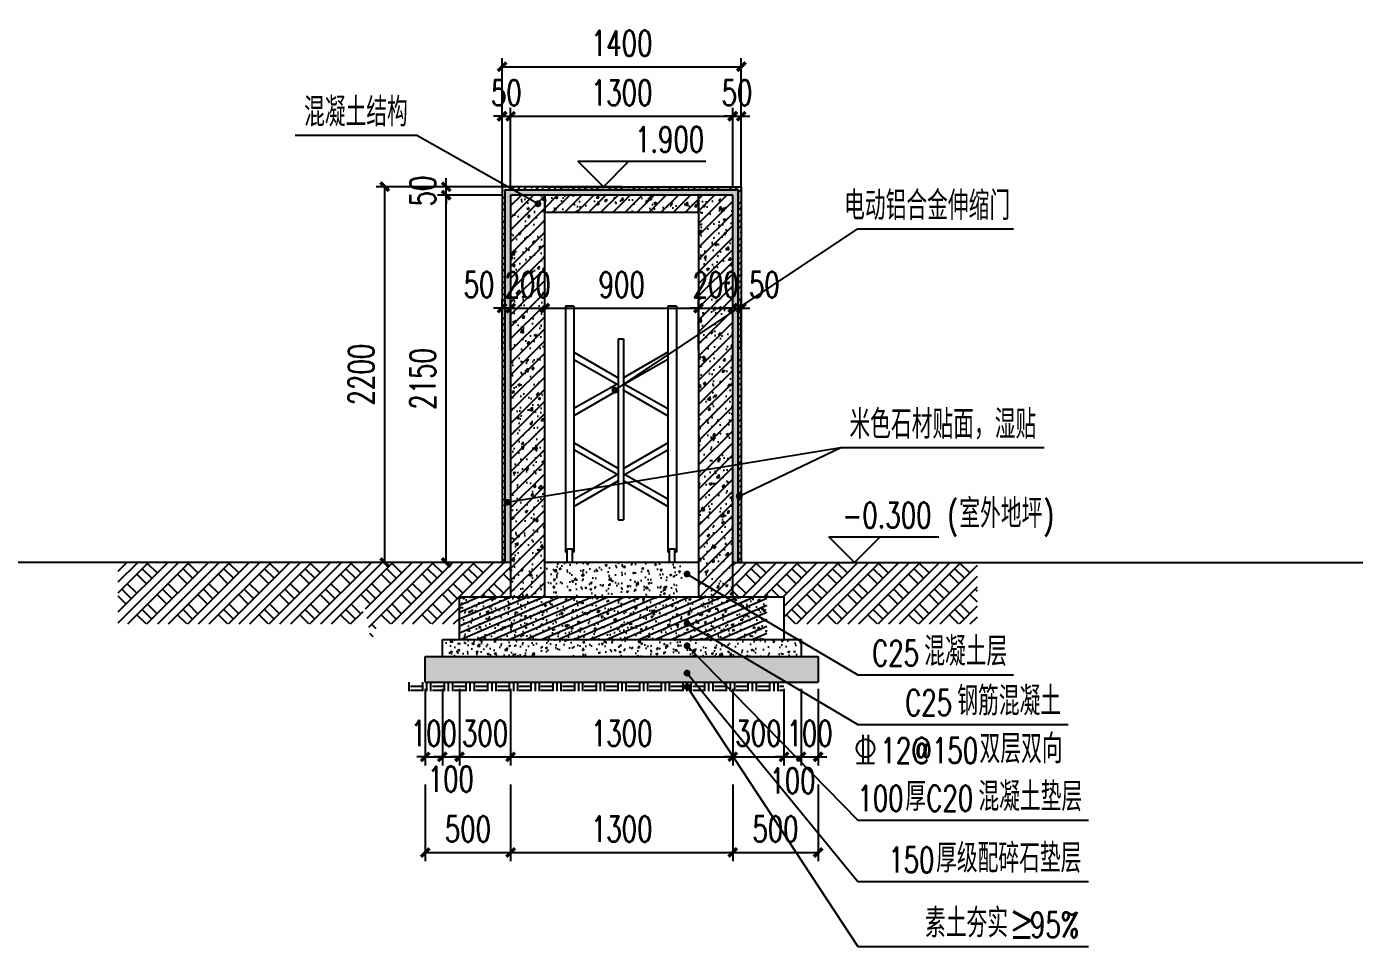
# Model space of a CAD drawing. Extents: x -4210259 to 293730, y -7499 to 868879.
# Drawn here: x -2185393 to -2177620, y 488020 to 493405 of the extents above; entities that cross this region are included whole.
import ezdxf

# ---------------------------------------------------------------- set-up
doc = ezdxf.new("R2010")
doc.units = 0
doc.header["$LTSCALE"] = 1000
doc.header["$MEASUREMENT"] = 0
doc.layers.get('Defpoints').update_dxf_attribs({"color": 210})
for name, color, linetype in [('00-Face', 4, 'Continuous'), ('00-Hatch', 8, 'Continuous'), ('00-ttr..Hatch', 8, 'Continuous'), ('A-AXIS-DP', 126, 'Continuous'), ('A-AXIS-ELEV', 4, 'Continuous'), ('A-AXIS-SYMB', 3, 'Continuous'), ('A-CURTAIN', 134, 'Continuous'), ('A-HATCH-2', 251, 'Continuous'), ('A-SFCE', 30, 'Continuous'), ('AS-COLN', 6, 'Continuous'), ('AS-WALL', 40, 'Continuous'), ('LAYER1', 9, 'Continuous'), ('PUB_HATCH', 8, 'Continuous'), ('PUB_TEXT', 7, 'Continuous')]:
    doc.layers.add(name, color=color, linetype=linetype)
doc.layers.add('A-WALL-HATCH', color=8, linetype='Continuous', lineweight=13)
doc.styles.add('_TCH_DIM', font='SIMPLEX', dxfattribs={"bigfont": 'GBCBIG'})
doc.styles.add('_TCH_DIM_T3', font='SIMPLEX', dxfattribs={"width": 0.705882, "bigfont": 'GBCBIG'})
doc.dimstyles.new('_TCH_ARCH&&50', dxfattribs={"dimtxt": 148.75, "dimasz": 50, "dimexe": 50, "dimexo": 50, "dimgap": 63.125, "dimtad": 1, "dimdec": 0, "dimzin": 0, "dimdsep": 46, "dimtxsty": '_TCH_DIM_T3', "dimblk": 'ARCHTICK', "dimcen": 0.09, "dimclrt": 7, "dimazin": 2, "dimtfac": 1, "dimtdec": 0, "dimtix": 1, "dimtmove": 2, "dimatfit": 3, "dimfxl": 0, "dimtolj": 1, "dimtzin": 0, "dimarcsym": 0})
pattern_1 = [(45, (0, 0), (-35.3553391, 35.3553391), []), (50, (0, 0), (143.4520365, -12.550427), [15, -165]), (355, (0, 0), (-27.750267, 150.438427), [12, -132]), (100.4514, (11.95, -1.05), (115.701876, 137.887908), [12.748038, -140.228422]), (46.1842, (0, 40), (213.44821, -33.103803), [22.5, -247.5]), (96.6356, (17.79, 37.24), (186.932541, 194.823574), [19.122058, -210.3426]), (351.1842, (0, 40), (186.93239, 194.82372), [18, -198]), (21, (20, 30), (119.3814104, -80.523778), [15, -165]), (326, (20, 30), (48.663066, 145.030009), [12, -132]), (71.4514, (29.95, 23.29), (168.044526, 64.506099), [12.748038, -140.228422]), (37.5, (0, 0), (2.4319711, 66.5787708), [0, -130.4, 0, -134, 0, -132.5]), (7.5, (0, 0), (52.6139075, 78.8823424), [0, -76.4, 0, -127.4, 0, -50.5]), (327.5, (-44.6, 0), (106.7644872, -4.5109743), [0, -50, 0, -156, 0, -207]), (317.5, (-64.6, 0), (116.637234, 20.0209965), [0, -65, 0, -103.6, 0, -147])]

# ---------------------------------------------------------------- blocks, each defined once
blk = doc.blocks.new('A$C7D712954')
at = {"layer": 'LAYER1', "color": 250}
for p, q in [((-25, 1500), (-25, 60)), ((-25, 1500), (-25, 60)), ((25, 1500), (-25, 1500)), ((25, 1500), (-25, 1500)), ((25, 1500), (-25, 1500)), ((25, 1500), (25, 60)), ((25, 1500), (25, 60)), ((575, 1500), (575, 60)), ((625, 1500), (575, 1500)), ((625, 1500), (625, 60)), ((285, 1310), (315, 1310)), ((285, 1310), (285, 250)), ((315, 1310), (315, 250)), ((25, 1231.2), (285, 1081.2)), ((25, 1188.8), (278.8, 1045)), ((575, 1231.2), (315, 1081.2)), ((575, 1188.8), (321.2, 1045)), ((278.8, 1045), (25, 901.2)), ((321.2, 1045), (575, 901.2)), ((285, 1008.8), (25, 858.8)), ((315, 1008.8), (575, 858.8)), ((285, 551.2), (25, 701.2)), ((315, 551.2), (575, 701.2)), ((278.8, 515), (25, 658.8)), ((321.2, 515), (575, 658.8)), ((25, 371.2), (278.8, 515)), ((25, 328.8), (285, 478.8)), ((575, 328.8), (315, 478.8)), ((575, 371.2), (321.2, 515)), ((285, 250), (315, 250)), ((-15, 60), (-25, 60)), ((25, 60), (15, 60)), ((585, 60), (575, 60)), ((625, 60), (615, 60))]:
    blk.add_line(p, q, dxfattribs=at)
for points in [[(-15, 80), (15, 80), (15, 0), (-15, 0)], [(585, 80), (615, 80), (615, 0), (585, 0)]]:
    blk.add_lwpolyline(points, close=True, dxfattribs=at)
blk = doc.blocks.new('_ArchTick')
at = {"color": 0, "linetype": 'ByBlock', "const_width": 0.4}
blk.add_lwpolyline([(-0.5, -0.5), (0.5, 0.5)], dxfattribs=at)
blk = doc.blocks.new('*D101')
at = {"layer": 'A-AXIS-DP', "color": 0, "lineweight": -2}
for p, q in [((-2182609.6, 492748.8), (-2182609.6, 493220)), ((-2181209.3, 492748.8), (-2181209.3, 493220)), ((-2182609.6, 493170), (-2181209.3, 493170))]:
    blk.add_line(p, q, dxfattribs=at)
at = {"layer": 'Defpoints', "color": 0}
for p in [(-2181209.3, 493170), (-2182609.6, 492698.8), (-2181209.3, 492698.8)]:
    blk.add_point(p, dxfattribs=at)
at = {"layer": 'A-AXIS-DP', "color": 0, "lineweight": -2, "xscale": 50, "yscale": 50, "zscale": 50, "rotation": 180}
blk.add_blockref('_ArchTick', (-2182609.6, 493170), dxfattribs=at)
at = {"layer": 'A-AXIS-DP', "color": 0, "lineweight": -2, "xscale": 50, "yscale": 50, "zscale": 50}
blk.add_blockref('_ArchTick', (-2181209.3, 493170), dxfattribs=at)
at = {"layer": 'A-AXIS-DP', "color": 7, "insert": (-2181909.4, 493307.5), "char_height": 148.75, "attachment_point": 5, "style": '_TCH_DIM_T3'}
blk.add_mtext('\\A1;1400', dxfattribs=at)
blk = doc.blocks.new('*D102')
at = {"layer": 'A-AXIS-DP', "color": 0, "lineweight": -2}
for p, q in [((-2182969.6, 492467.5), (-2183346.7, 492467.5)), ((-2183296.7, 490267.5), (-2183296.7, 492467.5)), ((-2182969.6, 490267.5), (-2183346.7, 490267.5))]:
    blk.add_line(p, q, dxfattribs=at)
at = {"layer": 'Defpoints', "color": 0}
for p in [(-2183296.7, 492467.5), (-2182919.6, 492467.5), (-2182919.6, 490267.5)]:
    blk.add_point(p, dxfattribs=at)
at = {"layer": 'A-AXIS-DP', "color": 0, "lineweight": -2, "xscale": 50, "yscale": 50, "zscale": 50}
for p, rotation in [((-2183296.7, 492467.5), 90), ((-2183296.7, 490267.5), 270)]:
    blk.add_blockref('_ArchTick', p, dxfattribs=dict(at, rotation=rotation))
at = {"layer": 'A-AXIS-DP', "color": 7, "insert": (-2183434.2, 491367.5), "char_height": 148.75, "attachment_point": 5, "rotation": 90, "style": '_TCH_DIM_T3'}
blk.add_mtext('\\A1;2200', dxfattribs=at)
blk = doc.blocks.new('*D103')
at = {"layer": 'A-AXIS-DP', "color": 0, "lineweight": -2}
for p, q in [((-2183059.3, 488967.5), (-2183059.3, 488520)), ((-2182559.6, 488967.5), (-2182559.6, 488520)), ((-2183059.3, 488570), (-2182559.6, 488570))]:
    blk.add_line(p, q, dxfattribs=at)
at = {"layer": 'Defpoints', "color": 0}
for p in [(-2183059.3, 489017.5), (-2182559.6, 489017.5), (-2182559.6, 488570)]:
    blk.add_point(p, dxfattribs=at)
at = {"layer": 'A-AXIS-DP', "color": 0, "lineweight": -2, "xscale": 50, "yscale": 50, "zscale": 50, "rotation": 180}
blk.add_blockref('_ArchTick', (-2183059.3, 488570), dxfattribs=at)
at = {"layer": 'A-AXIS-DP', "color": 0, "lineweight": -2, "xscale": 50, "yscale": 50, "zscale": 50}
blk.add_blockref('_ArchTick', (-2182559.6, 488570), dxfattribs=at)
at = {"layer": 'A-AXIS-DP', "color": 7, "insert": (-2182809.4, 488707.5), "char_height": 148.75, "attachment_point": 5, "style": '_TCH_DIM_T3'}
blk.add_mtext('\\A1;500', dxfattribs=at)
blk = doc.blocks.new('*D104')
at = {"layer": 'A-AXIS-DP', "color": 0, "lineweight": -2}
for p, q in [((-2182559.6, 488967.5), (-2182559.6, 488520)), ((-2181259.3, 488967.5), (-2181259.3, 488520)), ((-2182559.6, 488570), (-2181259.3, 488570))]:
    blk.add_line(p, q, dxfattribs=at)
at = {"layer": 'Defpoints', "color": 0}
for p in [(-2182559.6, 489017.5), (-2181259.3, 489017.5), (-2181259.3, 488570)]:
    blk.add_point(p, dxfattribs=at)
at = {"layer": 'A-AXIS-DP', "color": 0, "lineweight": -2, "xscale": 50, "yscale": 50, "zscale": 50, "rotation": 180}
blk.add_blockref('_ArchTick', (-2182559.6, 488570), dxfattribs=at)
at = {"layer": 'A-AXIS-DP', "color": 0, "lineweight": -2, "xscale": 50, "yscale": 50, "zscale": 50}
blk.add_blockref('_ArchTick', (-2181259.3, 488570), dxfattribs=at)
at = {"layer": 'A-AXIS-DP', "color": 7, "insert": (-2181909.4, 488707.5), "char_height": 148.75, "attachment_point": 5, "style": '_TCH_DIM_T3'}
blk.add_mtext('\\A1;1300', dxfattribs=at)
blk = doc.blocks.new('*D105')
at = {"layer": 'A-AXIS-DP', "color": 0, "lineweight": -2}
for p, q in [((-2181259.3, 488967.5), (-2181259.3, 488520)), ((-2180759.3, 488967.5), (-2180759.3, 488520)), ((-2181259.3, 488570), (-2180759.3, 488570))]:
    blk.add_line(p, q, dxfattribs=at)
at = {"layer": 'Defpoints', "color": 0}
for p in [(-2181259.3, 489017.5), (-2180759.3, 489017.5), (-2180759.3, 488570)]:
    blk.add_point(p, dxfattribs=at)
at = {"layer": 'A-AXIS-DP', "color": 0, "lineweight": -2, "xscale": 50, "yscale": 50, "zscale": 50, "rotation": 180}
blk.add_blockref('_ArchTick', (-2181259.3, 488570), dxfattribs=at)
at = {"layer": 'A-AXIS-DP', "color": 0, "lineweight": -2, "xscale": 50, "yscale": 50, "zscale": 50}
blk.add_blockref('_ArchTick', (-2180759.3, 488570), dxfattribs=at)
at = {"layer": 'A-AXIS-DP', "color": 7, "insert": (-2181009.3, 488707.5), "char_height": 148.75, "attachment_point": 5, "style": '_TCH_DIM_T3'}
blk.add_mtext('\\A1;500', dxfattribs=at)
blk = doc.blocks.new('*D106')
at = {"layer": 'A-AXIS-DP', "color": 0, "lineweight": -2}
for p, q in [((-2183059.3, 489527.5), (-2183059.3, 489080)), ((-2182959.3, 489527.5), (-2182959.3, 489080)), ((-2183059.3, 489130), (-2183109.3, 489130)), ((-2183059.3, 489130), (-2182959.3, 489130)), ((-2182959.3, 489130), (-2182909.3, 489130))]:
    blk.add_line(p, q, dxfattribs=at)
at = {"layer": 'Defpoints', "color": 0}
for p in [(-2183059.3, 489577.5), (-2182959.3, 489577.5), (-2182959.3, 489130)]:
    blk.add_point(p, dxfattribs=at)
at = {"layer": 'A-AXIS-DP', "color": 0, "lineweight": -2, "xscale": 50, "yscale": 50, "zscale": 50}
blk.add_blockref('_ArchTick', (-2183059.3, 489130), dxfattribs=at)
at = {"layer": 'A-AXIS-DP', "color": 0, "lineweight": -2, "xscale": 50, "yscale": 50, "zscale": 50, "rotation": 180}
blk.add_blockref('_ArchTick', (-2182959.3, 489130), dxfattribs=at)
at = {"layer": 'A-AXIS-DP', "color": 7, "insert": (-2183009.3, 489267.5), "char_height": 148.75, "attachment_point": 5, "style": '_TCH_DIM_T3'}
blk.add_mtext('\\A1;100', dxfattribs=at)
blk = doc.blocks.new('*D107')
at = {"layer": 'A-AXIS-DP', "color": 0, "lineweight": -2}
for p, q in [((-2182959.3, 489527.5), (-2182959.3, 489080)), ((-2182859.3, 489527.5), (-2182859.3, 489080)), ((-2182959.3, 489130), (-2183009.3, 489130)), ((-2182959.3, 489130), (-2182859.3, 489130)), ((-2182859.3, 489130), (-2182809.3, 489130))]:
    blk.add_line(p, q, dxfattribs=at)
at = {"layer": 'Defpoints', "color": 0}
for p in [(-2182959.3, 489577.5), (-2182859.3, 489577.5), (-2182859.3, 489130)]:
    blk.add_point(p, dxfattribs=at)
at = {"layer": 'A-AXIS-DP', "color": 0, "lineweight": -2, "xscale": 50, "yscale": 50, "zscale": 50}
blk.add_blockref('_ArchTick', (-2182959.3, 489130), dxfattribs=at)
at = {"layer": 'A-AXIS-DP', "color": 0, "lineweight": -2, "xscale": 50, "yscale": 50, "zscale": 50, "rotation": 180}
blk.add_blockref('_ArchTick', (-2182859.3, 489130), dxfattribs=at)
at = {"layer": 'A-AXIS-DP', "color": 7, "insert": (-2182909.3, 489000), "char_height": 148.75, "attachment_point": 5, "style": '_TCH_DIM_T3'}
blk.add_mtext('\\A1;100', dxfattribs=at)
blk = doc.blocks.new('*D108')
at = {"layer": 'A-AXIS-DP', "color": 0, "lineweight": -2}
for p, q in [((-2182859.3, 489527.5), (-2182859.3, 489080)), ((-2182559.6, 489527.5), (-2182559.6, 489080)), ((-2182859.3, 489130), (-2182909.3, 489130)), ((-2182859.3, 489130), (-2182559.6, 489130)), ((-2182559.6, 489130), (-2182509.6, 489130))]:
    blk.add_line(p, q, dxfattribs=at)
at = {"layer": 'Defpoints', "color": 0}
for p in [(-2182859.3, 489577.5), (-2182559.6, 489577.5), (-2182559.6, 489130)]:
    blk.add_point(p, dxfattribs=at)
at = {"layer": 'A-AXIS-DP', "color": 0, "lineweight": -2, "xscale": 50, "yscale": 50, "zscale": 50}
blk.add_blockref('_ArchTick', (-2182859.3, 489130), dxfattribs=at)
at = {"layer": 'A-AXIS-DP', "color": 0, "lineweight": -2, "xscale": 50, "yscale": 50, "zscale": 50, "rotation": 180}
blk.add_blockref('_ArchTick', (-2182559.6, 489130), dxfattribs=at)
at = {"layer": 'A-AXIS-DP', "color": 7, "insert": (-2182709.4, 489267.5), "char_height": 148.75, "attachment_point": 5, "style": '_TCH_DIM_T3'}
blk.add_mtext('\\A1;300', dxfattribs=at)
blk = doc.blocks.new('*D109')
at = {"layer": 'A-AXIS-DP', "color": 0, "lineweight": -2}
for p, q in [((-2182559.6, 489527.5), (-2182559.6, 489080)), ((-2181259.3, 489527.5), (-2181259.3, 489080)), ((-2182559.6, 489130), (-2181259.3, 489130))]:
    blk.add_line(p, q, dxfattribs=at)
at = {"layer": 'Defpoints', "color": 0}
for p in [(-2182559.6, 489577.5), (-2181259.3, 489577.5), (-2181259.3, 489130)]:
    blk.add_point(p, dxfattribs=at)
at = {"layer": 'A-AXIS-DP', "color": 0, "lineweight": -2, "xscale": 50, "yscale": 50, "zscale": 50, "rotation": 180}
blk.add_blockref('_ArchTick', (-2182559.6, 489130), dxfattribs=at)
at = {"layer": 'A-AXIS-DP', "color": 0, "lineweight": -2, "xscale": 50, "yscale": 50, "zscale": 50}
blk.add_blockref('_ArchTick', (-2181259.3, 489130), dxfattribs=at)
at = {"layer": 'A-AXIS-DP', "color": 7, "insert": (-2181909.4, 489267.5), "char_height": 148.75, "attachment_point": 5, "style": '_TCH_DIM_T3'}
blk.add_mtext('\\A1;1300', dxfattribs=at)
blk = doc.blocks.new('*D110')
at = {"layer": 'A-AXIS-DP', "color": 0, "lineweight": -2}
for p, q in [((-2181259.3, 489527.5), (-2181259.3, 489080)), ((-2180959.3, 489527.5), (-2180959.3, 489080)), ((-2181259.3, 489130), (-2181309.3, 489130)), ((-2181259.3, 489130), (-2180959.3, 489130)), ((-2180959.3, 489130), (-2180909.3, 489130))]:
    blk.add_line(p, q, dxfattribs=at)
at = {"layer": 'Defpoints', "color": 0}
for p in [(-2181259.3, 489577.5), (-2180959.3, 489577.5), (-2180959.3, 489130)]:
    blk.add_point(p, dxfattribs=at)
at = {"layer": 'A-AXIS-DP', "color": 0, "lineweight": -2, "xscale": 50, "yscale": 50, "zscale": 50}
blk.add_blockref('_ArchTick', (-2181259.3, 489130), dxfattribs=at)
at = {"layer": 'A-AXIS-DP', "color": 0, "lineweight": -2, "xscale": 50, "yscale": 50, "zscale": 50, "rotation": 180}
blk.add_blockref('_ArchTick', (-2180959.3, 489130), dxfattribs=at)
at = {"layer": 'A-AXIS-DP', "color": 7, "insert": (-2181109.3, 489267.5), "char_height": 148.75, "attachment_point": 5, "style": '_TCH_DIM_T3'}
blk.add_mtext('\\A1;300', dxfattribs=at)
blk = doc.blocks.new('*D111')
at = {"layer": 'A-AXIS-DP', "color": 0, "lineweight": -2}
for p, q in [((-2180959.3, 489527.5), (-2180959.3, 489080)), ((-2180859.3, 489527.5), (-2180859.3, 489080)), ((-2180959.3, 489130), (-2181009.3, 489130)), ((-2180959.3, 489130), (-2180859.3, 489130)), ((-2180859.3, 489130), (-2180809.3, 489130))]:
    blk.add_line(p, q, dxfattribs=at)
at = {"layer": 'Defpoints', "color": 0}
for p in [(-2180959.3, 489577.5), (-2180859.3, 489577.5), (-2180859.3, 489130)]:
    blk.add_point(p, dxfattribs=at)
at = {"layer": 'A-AXIS-DP', "color": 0, "lineweight": -2, "xscale": 50, "yscale": 50, "zscale": 50}
blk.add_blockref('_ArchTick', (-2180959.3, 489130), dxfattribs=at)
at = {"layer": 'A-AXIS-DP', "color": 0, "lineweight": -2, "xscale": 50, "yscale": 50, "zscale": 50, "rotation": 180}
blk.add_blockref('_ArchTick', (-2180859.3, 489130), dxfattribs=at)
at = {"layer": 'A-AXIS-DP', "color": 7, "insert": (-2180909.3, 488990), "char_height": 148.75, "attachment_point": 5, "style": '_TCH_DIM_T3'}
blk.add_mtext('\\A1;100', dxfattribs=at)
blk = doc.blocks.new('*D112')
at = {"layer": 'A-AXIS-DP', "color": 0, "lineweight": -2}
for p, q in [((-2180859.3, 489527.5), (-2180859.3, 489080)), ((-2180759.3, 489527.5), (-2180759.3, 489080)), ((-2180859.3, 489130), (-2180909.3, 489130)), ((-2180859.3, 489130), (-2180759.3, 489130)), ((-2180759.3, 489130), (-2180709.3, 489130))]:
    blk.add_line(p, q, dxfattribs=at)
at = {"layer": 'Defpoints', "color": 0}
for p in [(-2180859.3, 489577.5), (-2180759.3, 489577.5), (-2180759.3, 489130)]:
    blk.add_point(p, dxfattribs=at)
at = {"layer": 'A-AXIS-DP', "color": 0, "lineweight": -2, "xscale": 50, "yscale": 50, "zscale": 50}
blk.add_blockref('_ArchTick', (-2180859.3, 489130), dxfattribs=at)
at = {"layer": 'A-AXIS-DP', "color": 0, "lineweight": -2, "xscale": 50, "yscale": 50, "zscale": 50, "rotation": 180}
blk.add_blockref('_ArchTick', (-2180759.3, 489130), dxfattribs=at)
at = {"layer": 'A-AXIS-DP', "color": 7, "insert": (-2180809.3, 489267.5), "char_height": 148.75, "attachment_point": 5, "style": '_TCH_DIM_T3'}
blk.add_mtext('\\A1;100', dxfattribs=at)
blk = doc.blocks.new('*D113')
at = {"layer": 'A-AXIS-DP', "color": 0, "lineweight": -2}
for p, q in [((-2182609.6, 492417.6), (-2182986.7, 492417.6)), ((-2182936.7, 490267.5), (-2182936.7, 492417.6)), ((-2182609.6, 490267.5), (-2182986.7, 490267.5))]:
    blk.add_line(p, q, dxfattribs=at)
at = {"layer": 'Defpoints', "color": 0}
for p in [(-2182936.7, 492417.6), (-2182559.6, 492417.6), (-2182559.6, 490267.5)]:
    blk.add_point(p, dxfattribs=at)
at = {"layer": 'A-AXIS-DP', "color": 0, "lineweight": -2, "xscale": 50, "yscale": 50, "zscale": 50}
for p, rotation in [((-2182936.7, 492417.6), 90), ((-2182936.7, 490267.5), 270)]:
    blk.add_blockref('_ArchTick', p, dxfattribs=dict(at, rotation=rotation))
at = {"layer": 'A-AXIS-DP', "color": 7, "insert": (-2183074.2, 491342.5), "char_height": 148.75, "attachment_point": 5, "rotation": 90, "style": '_TCH_DIM_T3'}
blk.add_mtext('\\A1;2150', dxfattribs=at)
blk = doc.blocks.new('*D114')
at = {"layer": 'A-AXIS-DP', "color": 0, "lineweight": -2}
for p, q in [((-2182609.6, 492467.5), (-2182986.7, 492467.5)), ((-2182936.7, 492467.5), (-2182936.7, 492517.5)), ((-2182936.7, 492417.6), (-2182936.7, 492467.5)), ((-2182609.6, 492417.6), (-2182986.7, 492417.6)), ((-2182936.7, 492417.6), (-2182936.7, 492367.6))]:
    blk.add_line(p, q, dxfattribs=at)
at = {"layer": 'Defpoints', "color": 0}
for p in [(-2182936.7, 492467.5), (-2182559.6, 492467.5), (-2182559.6, 492417.6)]:
    blk.add_point(p, dxfattribs=at)
at = {"layer": 'A-AXIS-DP', "color": 0, "lineweight": -2, "xscale": 50, "yscale": 50, "zscale": 50}
for p, rotation in [((-2182936.7, 492467.5), 270), ((-2182936.7, 492417.6), 90)]:
    blk.add_blockref('_ArchTick', p, dxfattribs=dict(at, rotation=rotation))
at = {"layer": 'A-AXIS-DP', "color": 7, "insert": (-2183074.2, 492442.5), "char_height": 148.75, "attachment_point": 5, "rotation": 90, "style": '_TCH_DIM_T3'}
blk.add_mtext('\\A1;50', dxfattribs=at)
blk = doc.blocks.new('*D126')
at = {"layer": 'A-AXIS-DP', "color": 0, "lineweight": -2}
for p, q in [((-2182609.6, 492467.6), (-2182609.6, 492930)), ((-2182559.6, 492467.6), (-2182559.6, 492930)), ((-2182609.6, 492880), (-2182659.6, 492880)), ((-2182609.6, 492880), (-2182559.6, 492880)), ((-2182559.6, 492880), (-2182509.6, 492880))]:
    blk.add_line(p, q, dxfattribs=at)
at = {"layer": 'Defpoints', "color": 0}
for p in [(-2182559.6, 492880), (-2182609.6, 492417.6), (-2182559.6, 492417.6)]:
    blk.add_point(p, dxfattribs=at)
at = {"layer": 'A-AXIS-DP', "color": 0, "lineweight": -2, "xscale": 50, "yscale": 50, "zscale": 50}
blk.add_blockref('_ArchTick', (-2182609.6, 492880), dxfattribs=at)
at = {"layer": 'A-AXIS-DP', "color": 0, "lineweight": -2, "xscale": 50, "yscale": 50, "zscale": 50, "rotation": 180}
blk.add_blockref('_ArchTick', (-2182559.6, 492880), dxfattribs=at)
at = {"layer": 'A-AXIS-DP', "color": 7, "insert": (-2182584.6, 493017.5), "char_height": 148.75, "attachment_point": 5, "style": '_TCH_DIM_T3'}
blk.add_mtext('\\A1;50', dxfattribs=at)
blk = doc.blocks.new('*D127')
at = {"layer": 'A-AXIS-DP', "color": 0, "lineweight": -2}
for p, q in [((-2182559.6, 492467.6), (-2182559.6, 492930)), ((-2181259.3, 492467.6), (-2181259.3, 492930)), ((-2182559.6, 492880), (-2181259.3, 492880))]:
    blk.add_line(p, q, dxfattribs=at)
at = {"layer": 'Defpoints', "color": 0}
for p in [(-2181259.3, 492880), (-2182559.6, 492417.6), (-2181259.3, 492417.6)]:
    blk.add_point(p, dxfattribs=at)
at = {"layer": 'A-AXIS-DP', "color": 0, "lineweight": -2, "xscale": 50, "yscale": 50, "zscale": 50, "rotation": 180}
blk.add_blockref('_ArchTick', (-2182559.6, 492880), dxfattribs=at)
at = {"layer": 'A-AXIS-DP', "color": 0, "lineweight": -2, "xscale": 50, "yscale": 50, "zscale": 50}
blk.add_blockref('_ArchTick', (-2181259.3, 492880), dxfattribs=at)
at = {"layer": 'A-AXIS-DP', "color": 7, "insert": (-2181909.4, 493017.5), "char_height": 148.75, "attachment_point": 5, "style": '_TCH_DIM_T3'}
blk.add_mtext('\\A1;1300', dxfattribs=at)
blk = doc.blocks.new('*D128')
at = {"layer": 'A-AXIS-DP', "color": 0, "lineweight": -2}
for p, q in [((-2181259.3, 492467.6), (-2181259.3, 492930)), ((-2181209.3, 492467.6), (-2181209.3, 492930)), ((-2181259.3, 492880), (-2181309.3, 492880)), ((-2181259.3, 492880), (-2181209.3, 492880)), ((-2181209.3, 492880), (-2181159.3, 492880))]:
    blk.add_line(p, q, dxfattribs=at)
at = {"layer": 'Defpoints', "color": 0}
for p in [(-2181209.3, 492880), (-2181259.3, 492417.6), (-2181209.3, 492417.6)]:
    blk.add_point(p, dxfattribs=at)
at = {"layer": 'A-AXIS-DP', "color": 0, "lineweight": -2, "xscale": 50, "yscale": 50, "zscale": 50}
blk.add_blockref('_ArchTick', (-2181259.3, 492880), dxfattribs=at)
at = {"layer": 'A-AXIS-DP', "color": 0, "lineweight": -2, "xscale": 50, "yscale": 50, "zscale": 50, "rotation": 180}
blk.add_blockref('_ArchTick', (-2181209.3, 492880), dxfattribs=at)
at = {"layer": 'A-AXIS-DP', "color": 7, "insert": (-2181234.3, 493017.5), "char_height": 148.75, "attachment_point": 5, "style": '_TCH_DIM_T3'}
blk.add_mtext('\\A1;50', dxfattribs=at)
blk = doc.blocks.new('*D129')
at = {"layer": 'A-AXIS-DP', "color": 0, "lineweight": -2}
for p, q in [((-2182609.6, 491756.6), (-2182659.6, 491756.6)), ((-2182609.6, 491510), (-2182609.6, 491806.6)), ((-2182609.6, 491756.6), (-2182559.6, 491756.6)), ((-2182559.6, 491510), (-2182559.6, 491806.6)), ((-2182559.6, 491756.6), (-2182509.6, 491756.6))]:
    blk.add_line(p, q, dxfattribs=at)
at = {"layer": 'Defpoints', "color": 0}
for p in [(-2182559.6, 491756.6), (-2182609.6, 491460), (-2182559.6, 491460)]:
    blk.add_point(p, dxfattribs=at)
at = {"layer": 'A-AXIS-DP', "color": 0, "lineweight": -2, "xscale": 50, "yscale": 50, "zscale": 50}
blk.add_blockref('_ArchTick', (-2182609.6, 491756.6), dxfattribs=at)
at = {"layer": 'A-AXIS-DP', "color": 0, "lineweight": -2, "xscale": 50, "yscale": 50, "zscale": 50, "rotation": 180}
blk.add_blockref('_ArchTick', (-2182559.6, 491756.6), dxfattribs=at)
at = {"layer": 'A-AXIS-DP', "color": 7, "insert": (-2182744.6, 491894.1), "char_height": 148.75, "attachment_point": 5, "style": '_TCH_DIM_T3'}
blk.add_mtext('\\A1;50', dxfattribs=at)
blk = doc.blocks.new('*D130')
at = {"layer": 'A-AXIS-DP', "color": 0, "lineweight": -2}
for p, q in [((-2182559.6, 491756.6), (-2182609.6, 491756.6)), ((-2182559.6, 491510), (-2182559.6, 491806.6)), ((-2182559.6, 491756.6), (-2182359.6, 491756.6)), ((-2182359.6, 491510), (-2182359.6, 491806.6)), ((-2182359.6, 491756.6), (-2182309.6, 491756.6))]:
    blk.add_line(p, q, dxfattribs=at)
at = {"layer": 'Defpoints', "color": 0}
for p in [(-2182359.6, 491756.6), (-2182559.6, 491460), (-2182359.6, 491460)]:
    blk.add_point(p, dxfattribs=at)
at = {"layer": 'A-AXIS-DP', "color": 0, "lineweight": -2, "xscale": 50, "yscale": 50, "zscale": 50}
blk.add_blockref('_ArchTick', (-2182559.6, 491756.6), dxfattribs=at)
at = {"layer": 'A-AXIS-DP', "color": 0, "lineweight": -2, "xscale": 50, "yscale": 50, "zscale": 50, "rotation": 180}
blk.add_blockref('_ArchTick', (-2182359.6, 491756.6), dxfattribs=at)
at = {"layer": 'A-AXIS-DP', "color": 7, "insert": (-2182459.6, 491894.1), "char_height": 148.75, "attachment_point": 5, "style": '_TCH_DIM_T3'}
blk.add_mtext('\\A1;200', dxfattribs=at)
blk = doc.blocks.new('*D131')
at = {"layer": 'A-AXIS-DP', "color": 0, "lineweight": -2}
for p, q in [((-2182359.6, 491510), (-2182359.6, 491806.6)), ((-2182359.6, 491756.6), (-2181459.3, 491756.6)), ((-2181459.3, 491510), (-2181459.3, 491806.6))]:
    blk.add_line(p, q, dxfattribs=at)
at = {"layer": 'Defpoints', "color": 0}
for p in [(-2181459.3, 491756.6), (-2182359.6, 491460), (-2181459.3, 491460)]:
    blk.add_point(p, dxfattribs=at)
at = {"layer": 'A-AXIS-DP', "color": 0, "lineweight": -2, "xscale": 50, "yscale": 50, "zscale": 50, "rotation": 180}
blk.add_blockref('_ArchTick', (-2182359.6, 491756.6), dxfattribs=at)
at = {"layer": 'A-AXIS-DP', "color": 0, "lineweight": -2, "xscale": 50, "yscale": 50, "zscale": 50}
blk.add_blockref('_ArchTick', (-2181459.3, 491756.6), dxfattribs=at)
at = {"layer": 'A-AXIS-DP', "color": 7, "insert": (-2181909.4, 491894.1), "char_height": 148.75, "attachment_point": 5, "style": '_TCH_DIM_T3'}
blk.add_mtext('\\A1;900', dxfattribs=at)
blk = doc.blocks.new('*D132')
at = {"layer": 'A-AXIS-DP', "color": 0, "lineweight": -2}
for p, q in [((-2181459.3, 491756.6), (-2181509.3, 491756.6)), ((-2181459.3, 491510), (-2181459.3, 491806.6)), ((-2181459.3, 491756.6), (-2181259.3, 491756.6)), ((-2181259.3, 491510), (-2181259.3, 491806.6)), ((-2181259.3, 491756.6), (-2181209.3, 491756.6))]:
    blk.add_line(p, q, dxfattribs=at)
at = {"layer": 'Defpoints', "color": 0}
for p in [(-2181259.3, 491756.6), (-2181459.3, 491460), (-2181259.3, 491460)]:
    blk.add_point(p, dxfattribs=at)
at = {"layer": 'A-AXIS-DP', "color": 0, "lineweight": -2, "xscale": 50, "yscale": 50, "zscale": 50}
blk.add_blockref('_ArchTick', (-2181459.3, 491756.6), dxfattribs=at)
at = {"layer": 'A-AXIS-DP', "color": 0, "lineweight": -2, "xscale": 50, "yscale": 50, "zscale": 50, "rotation": 180}
blk.add_blockref('_ArchTick', (-2181259.3, 491756.6), dxfattribs=at)
at = {"layer": 'A-AXIS-DP', "color": 7, "insert": (-2181359.3, 491894.1), "char_height": 148.75, "attachment_point": 5, "style": '_TCH_DIM_T3'}
blk.add_mtext('\\A1;200', dxfattribs=at)
blk = doc.blocks.new('*D133')
at = {"layer": 'A-AXIS-DP', "color": 0, "lineweight": -2}
for p, q in [((-2181259.3, 491756.6), (-2181309.3, 491756.6)), ((-2181259.3, 491510), (-2181259.3, 491806.6)), ((-2181259.3, 491756.6), (-2181209.3, 491756.6)), ((-2181209.3, 491510), (-2181209.3, 491806.6)), ((-2181209.3, 491756.6), (-2181159.3, 491756.6))]:
    blk.add_line(p, q, dxfattribs=at)
at = {"layer": 'Defpoints', "color": 0}
for p in [(-2181209.3, 491756.6), (-2181259.3, 491460), (-2181209.3, 491460)]:
    blk.add_point(p, dxfattribs=at)
at = {"layer": 'A-AXIS-DP', "color": 0, "lineweight": -2, "xscale": 50, "yscale": 50, "zscale": 50}
blk.add_blockref('_ArchTick', (-2181259.3, 491756.6), dxfattribs=at)
at = {"layer": 'A-AXIS-DP', "color": 0, "lineweight": -2, "xscale": 50, "yscale": 50, "zscale": 50, "rotation": 180}
blk.add_blockref('_ArchTick', (-2181209.3, 491756.6), dxfattribs=at)
at = {"layer": 'A-AXIS-DP', "color": 7, "insert": (-2181074.3, 491894.1), "char_height": 148.75, "attachment_point": 5, "style": '_TCH_DIM_T3'}
blk.add_mtext('\\A1;50', dxfattribs=at)

msp = doc.modelspace()

# ---------------------------------------------------------------- hatches: boundary and pattern name
h = msp.add_hatch()
h.set_pattern_fill('混凝土', color=8, scale=15, angle=-21.69758, style=0, double=1)
h.set_pattern_definition([(50, (-2181985.07, 490136.435), (107.589, -9.413), [11.25, -123.75]), (355, (-2181985.07, 490136.44), (-20.813, 112.83), [9, -99]), (100.451, (-2181976.1, 490135.65), (86.776, 103.416), [9.56, -105.171]), (46.184, (-2181985.07, 490166.44), (160.086, -24.828), [16.875, -185.625]), (96.636, (-2181971.73, 490164.37), (140.2, 146.12), [14.34, -157.757]), (351.184, (-2181985.07, 490166.44), (140.2, 146.12), [13.5, -148.5]), (21, (-2181970.07, 490158.935), (89.536, -60.393), [11.25, -123.75]), (326, (-2181970.07, 490158.94), (36.497, 108.773), [9, -99]), (71.45, (-2181962.61, 490153.9), (126.033, 48.38), [9.56, -105.171]), (37.5, (-2181985.067, 490136.435), (1.824, 49.934), [0, -97.8, 0, -100.5, 0, -99.375]), (7.5, (-2181985.067, 490136.435), (39.4604, 59.162), [0, -57.3, 0, -95.55, 0, -37.875]), (327.5, (-2182018.517, 490136.435), (80.0734, -3.3832), [0, -37.5, 0, -117, 0, -155.25]), (317.5, (-2182033.52, 490136.435), (87.478, 15.016), [0, -48.75, 0, -77.7, 0, -110.25])])
h.paths.add_polyline_path([(-2181559.3, 490267.5), (-2182359.6, 490267.5), (-2182359.6, 490067.5), (-2181559.3, 490067.5)])
h = msp.add_hatch()
h.set_pattern_fill('混凝土', color=8, scale=15, angle=-21.69758, style=0, double=1)
h.set_pattern_definition([(50, (-2181813.3, 489770.4), (107.589, -9.413), [11.25, -123.75]), (355, (-2181813.3, 489770.4), (-20.813, 112.829), [9, -99]), (100.451, (-2181804.34, 489769.61), (86.776, 103.416), [9.561, -105.171]), (46.184, (-2181813.3, 489800.4), (160.086, -24.828), [16.875, -185.625]), (96.636, (-2181799.96, 489798.33), (140.2, 146.118), [14.342, -157.757]), (351.184, (-2181813.3, 489800.4), (140.2, 146.118), [13.5, -148.5]), (21, (-2181798.3, 489792.9), (89.536, -60.393), [11.25, -123.75]), (326, (-2181798.3, 489792.9), (36.497, 108.773), [9, -99]), (71.451, (-2181790.84, 489787.86), (126.033, 48.38), [9.561, -105.171]), (37.5, (-2181813.302, 489770.397), (1.824, 49.9341), [0, -97.8, 0, -100.5, 0, -99.375]), (7.5, (-2181813.3, 489770.397), (39.4604, 59.1618), [0, -57.3, 0, -95.55, 0, -37.875]), (327.5, (-2181846.752, 489770.397), (80.0734, -3.3832), [0, -37.5, 0, -117, 0, -155.25]), (317.5, (-2181861.75, 489770.4), (87.478, 15.0157), [0, -48.75, 0, -77.7, 0, -110.25])])
h.paths.add_polyline_path([(-2180859.3, 489717.5), (-2180859.3, 489817.5), (-2182959.3, 489817.5), (-2182959.3, 489717.5)])
at = {"layer": '00-Hatch'}
h = msp.add_hatch(dxfattribs=at)
h.set_pattern_fill('钢筋混凝土', color=256, scale=15, angle=-21.69758, style=0, double=1)
h.set_pattern_definition([(23.3024225, (-22206.7, -26670), (-14.8344125, 34.44111213), []), (28.3024225, (-22206.7, -26670), (96.4861615, -48.5223725), [11.25, -123.75]), (333.3024225, (-22206.7, -26670), (22.375575, 112.529306), [9, -99]), (78.7538225, (-22198.66, -26674.04), (118.8617856, 64.0068405), [9.5610285, -105.171317]), (24.4866225, (-22195.61, -26642.13), (139.564723, -82.253803), [16.875, -185.625]), (74.9380225, (-22183.98, -26648.98), (184.286825, 83.932212), [14.341543, -157.75695]), (329.4866225, (-22195.6, -26642.13), (184.286759, 83.932356), [13.5, -148.5]), (359.3024225, (-22184.44, -26654.64), (60.8645854, -89.2160426), [11.25, -123.75]), (304.3024225, (-22184.44, -26654.64), (74.125409, 87.572455), [9, -99]), (49.7538225, (-22179.37, -26662.07), (134.989992, -1.643693), [9.5610285, -105.171317]), (15.8024225, (-22206.7, -26670), (20.155748, 45.7218205), [0, -97.8, 0, -100.5, 0, -99.375]), (345.8024225, (-22206.7, -26670), (58.5371318, 40.3812239), [0, -57.3, 0, -95.55, 0, -37.875]), (305.8024225, (-22237.78, -26657.633), (73.14921794, -32.7472444), [0, -37.5, 0, -117, 0, -155.25]), (295.8024225, (-22251.72, -26652.09), (86.8313913, -18.389388), [0, -48.75, 0, -77.7, 0, -110.25])])
h.paths.add_polyline_path([(-2181059.3, 490067.5), (-2181559.3, 490067.5), (-2182559.3, 490067.5), (-2182559.6, 490067.5), (-2182859.3, 490067.5), (-2182859.3, 489817.5), (-2181059.3, 489817.5)])
h = msp.add_hatch(dxfattribs=at)
h.set_pattern_fill('EARTH', color=256, scale=20, angle=-21.69758, style=0)
h.set_pattern_definition([(360, (-2354213.863, 352359.98), (63.5, 63.5), [63.5, -63.5]), (360, (-2354213.863, 352383.79), (63.5, 63.5), [63.5, -63.5]), (360, (-2354213.863, 352407.605), (63.5, 63.5), [63.5, -63.5]), (90, (-2354205.926, 352415.54), (-63.5, 63.5), [63.5, -63.5]), (90, (-2354182.113, 352415.54), (-63.5, 63.5), [63.5, -63.5]), (90, (-2354158.3, 352415.54), (-63.5, 63.5), [63.5, -63.5])])
h.paths.add_polyline_path([(-2183159.3, 489567.5), (-2180959.3, 489567.5), (-2180959.3, 489513.6), (-2183159.3, 489513.6)])
at = {"layer": '00-ttr..Hatch'}
h = msp.add_hatch(dxfattribs=at)
h.set_pattern_fill('GRAVEL', color=256, scale=20, angle=-21.69758, style=0, double=1)
h.set_pattern_definition([(228.0128, (-2181833.904, 489775.441), (-1219.20104, -1371.60169), [20.503, -2029.83]), (184.9697, (-2181847.6197, 489760.201), (1828.80296, 152.398925), [35.1843, -3483.24]), (132.5104, (-2181882.672, 489757.153), (1523.99889, -1676.40164), [24.809, -2456.082]), (267.2737, (-2181942.108, 489719.053), (152.39934, 3047.99902), [32.0403, -3171.984]), (292.8337, (-2181943.632, 489687.049), (-762.002163, 1828.80104), [31.418, -3110.388]), (357.2737, (-2181931.44, 489658.093), (-3047.99902, 152.39934), [32.0403, -3171.984]), (37.6942, (-2181899.4357, 489656.569), (-1981.201252, -1523.998641), [42.3716, -4194.786]), (72.2553, (-2181865.9077, 489682.477), (1066.802134, 3352.800972), [40.003, -3960.318]), (121.4296, (-2181853.716, 489720.577), (-1219.200314, 1981.19767), [32.149, -3182.73]), (175.2364, (-2181870.48, 489748.009), (1676.39868, -152.39857), [36.703, -1798.434]), (222.3974, (-2181907.0557, 489751.057), (-1828.800055, -1676.39782), [47.4647, -4699.008]), (138.8141, (-2181791.232, 489717.529), (-1066.79932, 914.3986), [16.2, -1603.836]), (171.4692, (-2181803.424, 489728.197), (1981.196976, -304.80077), [30.821, -3051.276]), (225, (-2181833.9, 489732.77), (-3e-14, -152.4), [21.553, -193.973]), (203.1986, (-2181844.572, 489751.057), (762.00257, 304.80134), [11.606, -1149.036]), (291.8014, (-2181855.24, 489746.485), (-152.4001, 457.2003), [16.414, -804.288]), (30.9638, (-2181849.144, 489731.245), (457.1995, 304.80024), [26.659, -861.978]), (161.565, (-2181826.284, 489744.96), (304.8001, -152.3998), [19.277, -462.654]), (16.3895, (-2181943.632, 489746.485), (1524.00084, 457.19905), [27.005, -2673.528]), (70.3462, (-2181917.724, 489754.105), (-609.5983, -1676.39763), [22.656, -2242.932]), (293.1986, (-2181826.284, 489775.44), (-304.80134, 762.00257), [23.213, -1137.432]), (343.6105, (-2181817.14, 489754.105), (-1524.00084, 457.19905), [27.005, -2673.528]), (339.444, (-2181943.632, 489651.997), (-762.00095, 304.79963), [26.042, -1276.062]), (294.7751, (-2181919.248, 489642.853), (-761.99822, 1676.39922), [21.82, -2160.216]), (66.8014, (-2181824.76, 489623.04), (304.80134, 762.00257), [23.213, -1137.432]), (17.354, (-2181815.616, 489644.377), (-1981.20011, -609.59908), [25.547, -2529.144]), (69.444, (-2181899.436, 489623.041), (-304.79963, -762.00095), [13.021, -1289.088]), (101.31, (-2181833.904, 489623.04), (-152.39925, 609.59805), [7.771, -769.32]), (165.9638, (-2181835.428, 489630.66), (457.2003, -152.3997), [31.418, -596.943]), (186.009, (-2181865.908, 489638.281), (1523.997753, 152.399644), [29.116, -2882.484]), (303.69, (-2181849.144, 489717.53), (-152.4, 304.7997), [21.98, -527.507]), (353.1572, (-2181836.9517, 489699.241), (2590.80107, -304.801365), [38.3734, -3798.96]), (60.9454, (-2181798.852, 489694.669), (-609.59858, -1066.79746), [15.6905, -1553.364]), (90, (-2181791.23, 489708.38), (-152.4, 152.4), [9.144, -143.256]), (120.2564, (-2181868.956, 489642.853), (609.59871, -1066.79946), [21.172, -2096.034]), (48.0128, (-2181879.624, 489661.141), (1219.20104, 1371.60169), [41.0066, -2009.328]), (360, (-2181852.19, 489691.62), (152.4, 152.4), [39.624, -112.776]), (325.3048, (-2181812.568, 489691.621), (-1523.99736, 1066.8001), [24.0966, -2385.558]), (254.0546, (-2181792.756, 489677.905), (-152.4004, -609.60145), [22.19, -1087.302]), (207.646, (-2181798.8517, 489656.569), (-2895.598983, -1524.00096), [36.1287, -3576.75]), (175.4261, (-2181830.8557, 489639.805), (-1981.200456, 152.399263), [38.2217, -3783.948]), (175.4261, (-2181830.8557, 489639.805), (-1981.200456, 152.399263), [38.2217, -3783.948])])
h.paths.add_polyline_path([(-2183059.3, 489717.5), (-2183059.3, 489567.5), (-2180759.3, 489567.5), (-2180759.3, 489717.5)])
at = {"layer": 'A-HATCH-2'}
h = msp.add_hatch(dxfattribs=at)
h.set_pattern_fill('天然石材', color=256, scale=10)
h.set_pattern_definition([(45, (0, 17.95), (-35.3553532, 35.3553532), []), (45, (17.387, 0), (-35.3553532, 35.3553532), [19.73685, -11.2782])])
h.paths.add_polyline_path([(-2181209.3, 490267.5), (-2181209.3, 492467.5), (-2182609.6, 492467.5), (-2182609.6, 490267.5), (-2182591.6, 490267.5), (-2182591.6, 492449.5), (-2181227.3, 492449.5), (-2181227.3, 490267.5)])
h = msp.add_hatch(dxfattribs=at)
h.set_pattern_fill('AR-SAND', color=256, scale=5, style=0)
h.set_pattern_definition([(37.5, (-10656.699, -26670), (-0.400007824, 12.235330933), [0, -9.652, 0, -10.795, 0, -10.31875]), (7.5, (-10656.7, -26670), (11.23808208, 17.92062751), [0, -5.207, 0, -8.6995, 0, -3.33375]), (327.5, (-10664.51, -26670), (19.774809256, 0.035929617), [0, -3.175, 0, -11.43, 0, -14.9225]), (317.5, (-10664.51, -26670), (19.08891131, 5.57323308), [0, -1.5875, 0, -7.493, 0, -8.5725])])
h.paths.add_polyline_path([(-2182591.6, 492449.5), (-2182591.6, 490267.5), (-2182559.6, 490267.5), (-2182559.6, 492417.6), (-2181259.3, 492417.6), (-2181259.3, 490267.5), (-2181227.3, 490267.5), (-2181227.3, 492449.5)])
h = msp.add_hatch(dxfattribs=at)
h.set_pattern_fill('夯实土壤', color=256, scale=30)
h.set_pattern_definition([(45, (-2999905.3, 663963.49), (-119.218203, 119.218203), []), (45, (-2999842.3, 663963.49), (-119.218203, 119.218203), []), (45, (-2999779.3, 663963.49), (-119.218203, 119.218203), []), (135, (-2999905.3, 663963.49), (-119.218203, -119.218203), [79.5, -89.1]), (135, (-2999873.8, 663994.99), (-119.218203, -119.218203), [79.5, -89.1]), (135, (-2999842.3, 664026.49), (-119.218203, -119.218203), [79.5, -89.1])])
h.paths.add_polyline_path([(-2184856.5, 490267.5), (-2184856.5, 489907.9), (-2183449.8, 489907.9), (-2183411.6, 490012.9), (-2183374.5, 489802.9), (-2183337.3, 489907.9), (-2182859.3, 489907.9), (-2182859.3, 490067.5), (-2182559.3, 490067.5), (-2182559.6, 490267.5)])
h = msp.add_hatch(dxfattribs=at)
h.set_pattern_fill('夯实土壤', color=256, scale=30)
h.set_pattern_definition([(45, (-2998963.99, 663963.49), (-119.218203, 119.218203), []), (45, (-2998900.99, 663963.49), (-119.218203, 119.218203), []), (45, (-2998837.99, 663963.49), (-119.218203, 119.218203), []), (135, (-2998963.99, 663963.49), (-119.218203, -119.218203), [79.5, -89.1]), (135, (-2998932.49, 663994.99), (-119.218203, -119.218203), [79.5, -89.1]), (135, (-2998900.99, 664026.49), (-119.218203, -119.218203), [79.5, -89.1])])
h.paths.add_polyline_path([(-2179826.7, 489907.9), (-2179826.7, 490267.5), (-2181259.3, 490267.5), (-2181259.3, 490067.5), (-2180959.3, 490067.5), (-2180959.3, 489907.9)])
at = {"layer": 'PUB_HATCH'}
h = msp.add_hatch(dxfattribs=at)
h.set_pattern_fill('钢筋混凝土', color=256, scale=20, style=0)
h.set_pattern_definition(pattern_1)
h.paths.add_polyline_path([(-2182559.6, 490067.5), (-2182359.6, 490067.5), (-2182359.6, 492417.6), (-2182559.6, 492417.6)])
h = msp.add_hatch(dxfattribs=at)
h.set_pattern_fill('钢筋混凝土', color=256, scale=20, style=0)
h.set_pattern_definition(pattern_1)
h.paths.add_polyline_path([(-2182359.6, 492317.6), (-2181459.3, 492317.6), (-2181459.3, 492417.6), (-2182359.6, 492417.6)])
h = msp.add_hatch(dxfattribs=at)
h.set_pattern_fill('钢筋混凝土', color=256, scale=20, style=0)
h.set_pattern_definition(pattern_1)
h.paths.add_polyline_path([(-2181259.3, 490067.5), (-2181259.3, 492417.6), (-2181459.3, 492417.6), (-2181459.3, 490067.5)])

# ---------------------------------------------------------------- linework, layer by layer
at = {"layer": '00-Face', "color": 5}
msp.add_line((-2180959.3, 490067.5), (-2180959.3, 489817.5), dxfattribs=at)
at = {"layer": 'A-AXIS-ELEV'}
for p, q in [((-2182016.7, 492467.5), (-2182166.7, 492617.5)), ((-2182166.7, 492617.5), (-2181416.7, 492617.5)), ((-2182016.7, 492467.5), (-2181866.7, 492617.5)), ((-2182366.7, 492467.5), (-2181866.7, 492467.5)), ((-2180546.8, 490267.5), (-2180696.8, 490417.5)), ((-2180696.8, 490417.5), (-2180053.1, 490417.5)), ((-2180546.8, 490267.5), (-2180396.8, 490417.5))]:
    msp.add_line(p, q, dxfattribs=at)
at = {"layer": 'A-AXIS-SYMB'}
for p, q in [((-2183109.3, 492767.5), (-2183821.6, 492767.5)), ((-2182399.6, 492367.5), (-2183109.3, 492767.5)), ((-2181949.3, 491276.2), (-2180526.7, 492220)), ((-2180526.7, 492220), (-2179616.7, 492220)), ((-2182579.6, 490620), (-2180626.7, 490940)), ((-2181221.3, 490655.5), (-2180626.7, 490940)), ((-2180626.7, 490940), (-2179436.7, 490940)), ((-2181526.7, 490200), (-2180526.7, 489610)), ((-2181526.7, 489910), (-2180526.7, 489320)), ((-2181526.7, 489780), (-2180526.7, 488760)), ((-2181526.7, 489620), (-2180526.7, 488400)), ((-2180526.7, 489610), (-2179616.7, 489610)), ((-2181526.7, 489540), (-2180526.7, 488020)), ((-2180526.7, 489320), (-2179296.7, 489320)), ((-2180526.7, 488760), (-2179176.7, 488760)), ((-2180526.7, 488400), (-2179176.7, 488400)), ((-2180526.7, 488020), (-2179176.7, 488020))]:
    msp.add_line(p, q, dxfattribs=at)
at = {"layer": 'A-AXIS-SYMB', "const_width": 20}
for points in [[(-2182390.9, 492362.5, 1), (-2182408.3, 492372.4, 1)], [(-2181957.6, 491270.7, 1), (-2181941, 491281.8, 1)], [(-2181230.3, 490651.2, 1), (-2181212.3, 490659.8, 1)], [(-2182589.4, 490618.4, 1), (-2182569.7, 490621.6, 1)], [(-2181535.3, 490205.1, 1), (-2181518.1, 490194.9, 1)], [(-2181535.3, 489915.1, 1), (-2181518.1, 489904.9, 1)], [(-2181533.7, 489787.1, 1), (-2181519.7, 489772.9, 1)], [(-2181533, 489627.7, 1), (-2181520.4, 489612.3, 1)], [(-2181532.2, 489548.4, 1), (-2181521.2, 489531.6, 1)]]:
    msp.add_lwpolyline(points, format="xyb", close=True, dxfattribs=at)
at = {"layer": 'A-CURTAIN'}
for points in [[(-2181909.4, 492467.5), (-2182609.6, 492467.5), (-2182609.6, 490267.5), (-2182591.6, 490267.5), (-2182591.6, 492449.5), (-2181539.6, 492449.5)], [(-2182591.6, 490267.5), (-2182591.6, 492449.5), (-2181227.3, 492449.5), (-2181227.3, 490267.5)], [(-2181909.4, 492467.5), (-2181209.3, 492467.5), (-2181209.3, 490267.5), (-2181227.3, 490267.5), (-2181227.3, 492449.5), (-2182279.3, 492449.5)]]:
    msp.add_lwpolyline(points, dxfattribs=at)
at = {"layer": 'A-SFCE'}
for points in [[(-2182559.6, 490267.5), (-2200940, 490267.5)], [(-2181459.3, 490267.5), (-2182359.6, 490267.5)], [(-2181259.3, 490267.5), (-2176769.6, 490267.5)], [(-2179809.3, 490267.5), (-2171909.3, 490267.5)]]:
    msp.add_lwpolyline(points, dxfattribs=at)
at = {"layer": 'A-WALL-HATCH'}
msp.add_lwpolyline([(-2182559.6, 490267.5), (-2182559.6, 492417.6), (-2181259.3, 492417.6), (-2181259.3, 490267.5)], dxfattribs=at)
at = {"layer": 'AS-COLN'}
for p, q in [((-2182359.6, 492417.6), (-2182559.6, 492417.6)), ((-2182559.6, 492417.6), (-2182559.6, 490067.5)), ((-2182359.6, 490067.5), (-2182359.6, 492417.6)), ((-2181459.3, 492417.6), (-2182359.6, 492417.6)), ((-2182359.6, 492417.6), (-2182359.6, 492317.6)), ((-2181259.3, 492417.6), (-2181459.3, 492417.6)), ((-2181459.3, 492417.6), (-2181459.3, 490067.5)), ((-2181459.3, 492317.6), (-2181459.3, 492417.6)), ((-2181259.3, 490067.5), (-2181259.3, 492417.6)), ((-2182359.6, 492317.6), (-2181459.3, 492317.6)), ((-2182859.3, 489817.5), (-2182859.3, 490067.5)), ((-2182859.3, 490067.5), (-2182559.6, 490067.5)), ((-2182559.6, 490067.5), (-2182359.6, 490067.5)), ((-2182559.3, 490067.5), (-2181459.3, 490067.5)), ((-2181459.3, 490067.5), (-2180959.3, 490067.5)), ((-2181459.3, 490067.5), (-2181259.3, 490067.5)), ((-2180959.3, 490067.5), (-2180959.3, 489817.5)), ((-2182959.3, 489717.5), (-2182959.3, 489817.5)), ((-2182959.3, 489817.5), (-2180859.3, 489817.5)), ((-2180859.3, 489817.5), (-2180859.3, 489717.5)), ((-2183059.3, 489567.5), (-2183059.3, 489717.5)), ((-2183059.3, 489717.5), (-2180759.3, 489717.5)), ((-2180759.3, 489717.5), (-2180759.3, 489567.5)), ((-2183059.3, 489567.5), (-2180759.3, 489567.5))]:
    msp.add_line(p, q, dxfattribs=at)
at = {"layer": 'AS-WALL'}
msp.add_lwpolyline([(-2181259.3, 490267.5), (-2179821.4, 490267.5)], dxfattribs=at)
at = {"layer": 'PUB_TEXT'}
for p, q in [((-2180497.9, 489258.8), (-2180497.9, 489092.5)), ((-2180466.4, 489258.8), (-2180466.4, 489092.5)), ((-2180534.6, 489092.5), (-2180429.6, 489092.5))]:
    msp.add_line(p, q, dxfattribs=at)
msp.add_circle((-2180482.1, 489180), 52.5, dxfattribs=at)

# ---------------------------------------------------------------- block references
msp.add_blockref('A$C7D712954', (-2182214.3, 490267.5))

# ---------------------------------------------------------------- texts
at = {"layer": 'PUB_TEXT', "style": '_TCH_DIM'}
for s, height, p in [('混凝土结构', 168.79, (-2183769.1, 492820)), ('电动铝合金伸缩门', 168.79, (-2180607.5, 492272.5)), ('米色石材贴面，湿贴', 168.79, (-2180576.4, 490992.5)), ('室外地坪', 168.79, (-2179933.1, 490470)), ('混凝土层', 168.79, (-2180138.3, 489662.5)), ('钢筋混凝土', 168.79, (-2179944.9, 489372.5)), ('双层双向', 168.79, (-2179814.6, 489092.5)), ('厚', 168.8, (-2180249.1, 488812.5)), ('混凝土垫层', 168.79, (-2179821.2, 488812.5)), ('厚级配碎石垫层', 168.79, (-2180068.8, 488452.5)), ('素土夯实≥', 168.79, (-2180133.6, 488072.5))]:
    msp.add_text(s, height=height, dxfattribs=at).set_placement(p)
at = {"layer": 'PUB_TEXT', "style": '_TCH_DIM', "width": 0.705882}
for s, height, p in [('1.900', 148.75, (-2181831.7, 492670)), ('-0.300', 148.75, (-2180618.1, 490470)), ('(', 148.8, (-2180003.1, 490470)), (')', 148.8, (-2179441.6, 490470)), ('C25', 148.75, (-2180443.3, 489662.5)), ('C25', 148.75, (-2180249.9, 489372.5)), ('12@150', 148.75, (-2180394.6, 489092.5)), ('100', 148.75, (-2180529.1, 488812.5)), ('C20', 148.75, (-2180126.2, 488812.5)), ('150', 148.75, (-2180348.8, 488452.5)), ('95%', 148.75, (-2179519.2, 488072.5))]:
    msp.add_text(s, height=height, dxfattribs=at).set_placement(p)

# ---------------------------------------------------------------- dimensions: what is measured, and where the dimension line sits
at = {"layer": 'A-AXIS-DP'}
for p1, p2, distance, picture, middle in [((-2182609.6, 492698.8), (-2181209.3, 492698.8), 471.2, '*D101', (-2181909.4, 493307.5)), ((-2182609.6, 492417.6), (-2182559.6, 492417.6), 462.4, '*D126', (-2182584.6, 493017.5)), ((-2182559.6, 492417.6), (-2181259.3, 492417.6), 462.4, '*D127', (-2181909.4, 493017.5)), ((-2181259.3, 492417.6), (-2181209.3, 492417.6), 462.4, '*D128', (-2181234.3, 493017.5)), ((-2182559.6, 492417.6), (-2182559.6, 492467.5), 377.1, '*D114', (-2183074.2, 492442.5)), ((-2182919.6, 490267.5), (-2182919.6, 492467.5), 377.1, '*D102', (-2183434.2, 491367.5)), ((-2182559.6, 490267.5), (-2182559.6, 492417.6), 377.1, '*D113', (-2183074.2, 491342.5)), ((-2182559.6, 491460), (-2182359.6, 491460), 296.6, '*D130', (-2182459.6, 491894.1)), ((-2182359.6, 491460), (-2181459.3, 491460), 296.6, '*D131', (-2181909.4, 491894.1)), ((-2181459.3, 491460), (-2181259.3, 491460), 296.6, '*D132', (-2181359.3, 491894.1)), ((-2183059.3, 489577.5), (-2182959.3, 489577.5), -447.5, '*D106', (-2183009.3, 489267.5)), ((-2182859.3, 489577.5), (-2182559.6, 489577.5), -447.5, '*D108', (-2182709.4, 489267.5)), ((-2182559.6, 489577.5), (-2181259.3, 489577.5), -447.5, '*D109', (-2181909.4, 489267.5)), ((-2181259.3, 489577.5), (-2180959.3, 489577.5), -447.5, '*D110', (-2181109.3, 489267.5)), ((-2180859.3, 489577.5), (-2180759.3, 489577.5), -447.5, '*D112', (-2180809.3, 489267.5)), ((-2183059.3, 489017.5), (-2182559.6, 489017.5), -447.5, '*D103', (-2182809.4, 488707.5)), ((-2182559.6, 489017.5), (-2181259.3, 489017.5), -447.5, '*D104', (-2181909.4, 488707.5)), ((-2181259.3, 489017.5), (-2180759.3, 489017.5), -447.5, '*D105', (-2181009.3, 488707.5))]:
    dim = msp.add_aligned_dim(p1=p1, p2=p2, distance=distance, dimstyle='_TCH_ARCH&&50', dxfattribs=at)
    dim.commit()
    dim.dimension.update_dxf_attribs({"geometry": picture, "text_midpoint": middle})
for base, p1, p2, picture, middle in [((-2182559.6, 491756.6), (-2182609.6, 491460), (-2182559.6, 491460), '*D129', (-2182744.6, 491894.1)), ((-2181209.3, 491756.6), (-2181259.3, 491460), (-2181209.3, 491460), '*D133', (-2181074.3, 491894.1)), ((-2182859.3, 489130), (-2182959.3, 489577.5), (-2182859.3, 489577.5), '*D107', (-2182909.3, 489000)), ((-2180859.3, 489130), (-2180959.3, 489577.5), (-2180859.3, 489577.5), '*D111', (-2180909.3, 488990))]:
    dim = msp.add_linear_dim(base=base, p1=p1, p2=p2, angle=0, dimstyle='_TCH_ARCH&&50', dxfattribs=at)
    dim.commit()
    dim.dimension.update_dxf_attribs({"geometry": picture, "text_midpoint": middle, "dimtype": 129})

doc.saveas('drawing.dxf')
